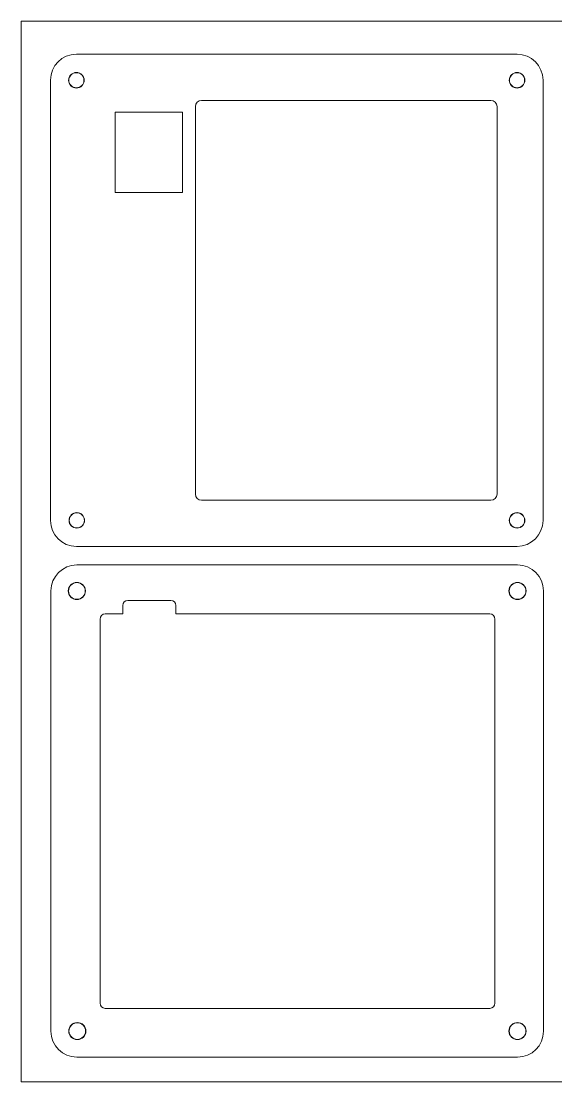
# Model space of a CAD drawing. Header units: millimetres. Extents: x 5 to 670, y 81 to 288.
# Drawn here: x 463.5 to 566.6, y 83.5 to 288.2 of the extents above; entities that cross this region are included whole.
import ezdxf

# ---------------------------------------------------------------- set-up
doc = ezdxf.new("R2010")
doc.units = ezdxf.units.MM
doc.header["$MEASUREMENT"] = 0
doc.layers.add('Hole', color=7, linetype='Continuous', lineweight=0)

msp = doc.modelspace()

# ---------------------------------------------------------------- linework, layer by layer
at = {"layer": 'Hole', "color": 250, "lineweight": 9, "true_color": 0x1d1d1b}
for points in [[(669.73, 83.51), (463.52, 83.51), (463.52, 288.22), (669.73, 288.22)], [(494.61, 255.17), (481.61, 255.17), (481.61, 270.67), (494.61, 270.67), (494.61, 255.17)]]:
    msp.add_lwpolyline(points, close=True, dxfattribs=at)
for points in [[(483.09, 173.83)], [(493.36, 173.83)]]:
    msp.add_lwpolyline(points, dxfattribs=at)
for centre, radius in [((474.16, 276.82), 1.5), ((474.16, 276.82), 1.5), ((474.16, 276.82), 1.46), ((559.16, 276.82), 1.5), ((559.16, 276.82), 1.5), ((559.16, 276.82), 1.46), ((474.24, 191.87), 1.5), ((474.24, 191.87), 1.5), ((474.24, 191.87), 1.46), ((559.16, 191.87), 1.5), ((559.16, 191.87), 1.5), ((559.16, 191.87), 1.46), ((474.25, 178.24), 1.65), ((474.25, 178.24), 1.65), ((474.25, 178.24), 1.61), ((559.25, 178.24), 1.65), ((559.25, 178.24), 1.65), ((559.25, 178.24), 1.61), ((474.33, 93.3), 1.65), ((474.33, 93.3), 1.65), ((474.33, 93.3), 1.61), ((559.25, 93.3), 1.65), ((559.25, 93.3), 1.65), ((559.25, 93.3), 1.61)]:
    msp.add_circle(centre, radius, dxfattribs=at)
for points, knots in [([(564.16, 191.85), (564.16, 191.85), (564.16, 276.85), (564.16, 276.85), (564.16, 276.85), (564.16, 276.85), (564.16, 276.85), (564.16, 279.61), (561.92, 281.85), (559.16, 281.85), (559.16, 281.85), (559.16, 281.85), (559.16, 281.85), (559.16, 281.85), (559.16, 281.85), (559.16, 281.85), (559.16, 281.85), (474.16, 281.85), (474.16, 281.85), (474.16, 281.85), (474.16, 281.85), (474.16, 281.85), (471.4, 281.85), (469.16, 279.61), (469.16, 276.85), (469.16, 276.85), (469.16, 276.85), (469.16, 276.85), (469.16, 276.85), (469.16, 191.85), (469.16, 191.85), (469.16, 191.85), (469.16, 191.85), (469.16, 191.85), (469.16, 189.09), (471.4, 186.85), (474.16, 186.85), (474.16, 186.85), (474.16, 186.85), (474.16, 186.85), (474.16, 186.85), (559.16, 186.85), (559.16, 186.85), (559.16, 186.85), (559.16, 186.85), (559.16, 186.85), (561.92, 186.85), (564.16, 189.09), (564.16, 191.85), (564.16, 191.85), (564.16, 191.85), (564.16, 191.85)], [0, 0, 0, 0, 1, 1, 1, 2, 2, 2, 3, 3, 3, 4, 4, 4, 5, 5, 5, 6, 6, 6, 7, 7, 7, 8, 8, 8, 9, 9, 9, 10, 10, 10, 11, 11, 11, 12, 12, 12, 13, 13, 13, 14, 14, 14, 15, 15, 15, 16, 16, 16, 17, 17, 17, 17]), ([(554.11, 195.74), (554.11, 195.74), (498.31, 195.74), (498.31, 195.74), (497.65, 195.74), (497.11, 196.28), (497.11, 196.95), (497.11, 196.95), (497.11, 271.74), (497.11, 271.74), (497.11, 272.41), (497.65, 272.94), (498.31, 272.94), (498.31, 272.94), (554.11, 272.94), (554.11, 272.94), (554.77, 272.94), (555.31, 272.41), (555.31, 271.74), (555.31, 271.74), (555.31, 196.95), (555.31, 196.95), (555.31, 196.28), (554.77, 195.74), (554.11, 195.74)], [0, 0, 0, 0, 1, 1, 1, 2, 2, 2, 3, 3, 3, 4, 4, 4, 5, 5, 5, 6, 6, 6, 7, 7, 7, 8, 8, 8, 8]), ([(469.25, 93.27), (469.25, 93.27), (469.25, 178.27), (469.25, 178.27), (469.25, 178.27), (469.25, 178.27), (469.25, 178.27), (469.25, 181.03), (471.49, 183.27), (474.25, 183.27), (474.25, 183.27), (474.25, 183.27), (474.25, 183.27), (474.25, 183.27), (559.25, 183.27), (559.25, 183.27), (559.25, 183.27), (559.25, 183.27), (559.25, 183.27), (559.25, 183.27), (559.25, 183.27), (559.25, 183.27), (562.01, 183.27), (564.25, 181.03), (564.25, 178.27), (564.25, 178.27), (564.25, 178.27), (564.25, 178.27), (564.25, 178.27), (564.25, 93.27), (564.25, 93.27), (564.25, 93.27), (564.25, 93.27), (564.25, 93.27), (564.25, 90.51), (562.01, 88.27), (559.25, 88.27), (559.25, 88.27), (559.25, 88.27), (559.25, 88.27), (559.25, 88.27), (474.25, 88.27), (474.25, 88.27), (474.25, 88.27), (474.25, 88.27), (474.25, 88.27), (471.49, 88.27), (469.25, 90.51), (469.25, 93.27), (469.25, 93.27), (469.25, 93.27), (469.25, 93.27)], [0, 0, 0, 0, 1, 1, 1, 2, 2, 2, 3, 3, 3, 4, 4, 4, 5, 5, 5, 6, 6, 6, 7, 7, 7, 8, 8, 8, 9, 9, 9, 10, 10, 10, 11, 11, 11, 12, 12, 12, 13, 13, 13, 14, 14, 14, 15, 15, 15, 16, 16, 16, 17, 17, 17, 17]), ([(493.36, 173.83), (493.36, 173.83), (553.88, 173.83), (553.88, 173.83), (554.43, 173.83), (554.88, 173.38), (554.88, 172.83), (554.88, 172.83), (554.88, 98.68), (554.88, 98.68), (554.88, 98.13), (554.43, 97.68), (553.88, 97.68), (553.88, 97.68), (479.73, 97.68), (479.73, 97.68), (479.18, 97.68), (478.73, 98.13), (478.73, 98.68), (478.73, 98.68), (478.73, 172.83), (478.73, 172.83), (478.73, 173.38), (479.18, 173.83), (479.73, 173.83), (479.73, 173.83), (483.09, 173.83), (483.09, 173.83), (483.09, 173.83), (483.09, 173.87), (483.09, 173.87), (483.09, 173.87), (483.09, 175.43), (483.09, 175.43), (483.09, 175.98), (483.54, 176.43), (484.09, 176.43), (484.09, 176.43), (492.36, 176.43), (492.36, 176.43), (492.91, 176.43), (493.36, 175.98), (493.36, 175.43), (493.36, 175.43), (493.36, 173.87), (493.36, 173.87), (493.36, 173.87), (493.36, 173.83), (493.36, 173.83)], [0, 0, 0, 0, 1, 1, 1, 2, 2, 2, 3, 3, 3, 4, 4, 4, 5, 5, 5, 6, 6, 6, 7, 7, 7, 8, 8, 8, 9, 9, 9, 10, 10, 10, 11, 11, 11, 12, 12, 12, 13, 13, 13, 14, 14, 14, 15, 15, 15, 16, 16, 16, 16])]:
    msp.add_open_spline(points, degree=3, knots=knots, dxfattribs=at)

doc.saveas('drawing.dxf')
